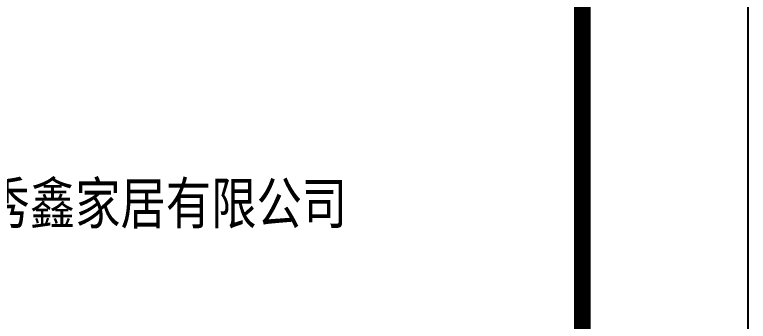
# Model space of a CAD drawing. Extents: x 9539573 to 9710259, y 1656270 to 2510207.
# Drawn here: x 9678493 to 9682909, y 1671616 to 1673462 of the extents above; entities that cross this region are included whole.
import ezdxf
from ezdxf.enums import TextEntityAlignment as Align

# ---------------------------------------------------------------- set-up
doc = ezdxf.new("R2010")
doc.units = 0
doc.header["$LTSCALE"] = 1000
doc.header["$MEASUREMENT"] = 0
doc.layers.get('0').update_dxf_attribs({"linetype": 'CONTINUOUS'})
doc.layers.add('PP-PM-TK', color=7, linetype='CONTINUOUS')
doc.layers.add('PUB_TITLE', color=4, linetype='CONTINUOUS')
doc.styles.add('仿宋', font='', dxfattribs={"width": 0.8})
doc.styles.get('仿宋').set_extended_font_data('SimSun')

# ---------------------------------------------------------------- blocks, each defined once
blk = doc.blocks.new('A1-TK')
at = {"layer": 'PP-PM-TK', "color": 4, "const_width": 70}
blk.add_lwpolyline([(9146250.4, 1854615.8), (9151750.4, 1854615.8), (9151750.4, 1797215.8), (9146250.4, 1797215.8)], close=True, dxfattribs=at)
at = {"layer": 'PUB_TITLE', "color": 0, "style": '仿宋', "width": 0.8}
blk.add_text('宣城秀鑫家居有限公司', height=250, dxfattribs=at).set_placement((9148971.2, 1812147.7), align=Align.CENTER)

msp = doc.modelspace()

# ---------------------------------------------------------------- linework, layer by layer
at = {"layer": 'PUB_TITLE'}
msp.add_lwpolyline([(9598809.4, 1656270.4), (9682909.4, 1656270.4), (9682909.4, 1715670.4), (9598809.4, 1715670.4)], close=True, dxfattribs=at)
at = {"layer": 'PUB_TITLE', "const_width": 100}
msp.add_lwpolyline([(9601309.4, 1657270.4), (9681909.4, 1657270.4), (9681909.4, 1714670.4), (9601309.4, 1714670.4)], close=True, dxfattribs=at)

# ---------------------------------------------------------------- block references
msp.add_blockref('A1-TK', (530159, -139945.5))

doc.saveas('drawing.dxf')
